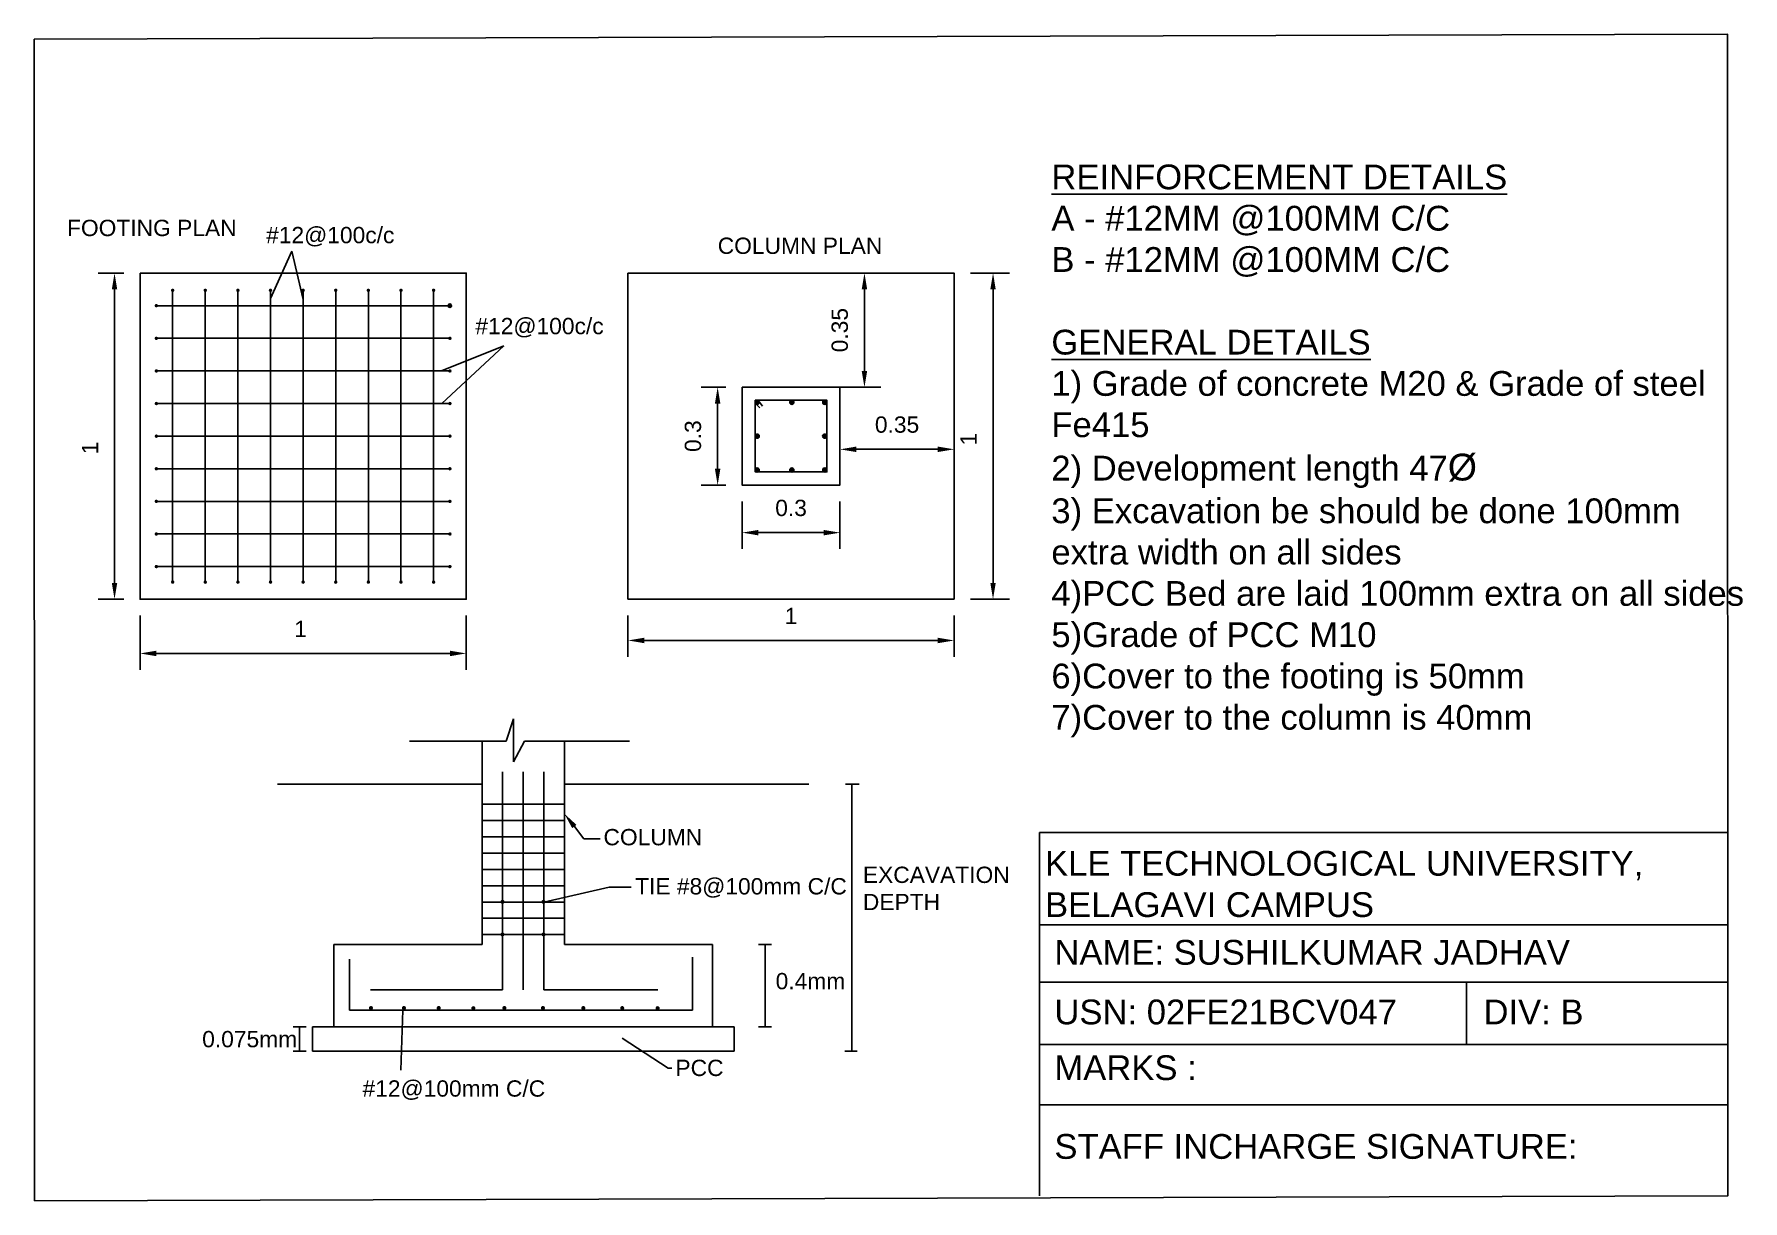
# Model space of a CAD drawing. Header units: metres. Extents: x 2560.1 to 2576.1, y 1772.8 to 1776.3.
# Drawn here: x 2560.06 to 2565.3, y 1772.76 to 1776.34 of the extents above; entities outside this region: 1.
import ezdxf
from ezdxf import colors
from ezdxf.entities.mleader import LeaderData, LeaderLine
from ezdxf.math import Vec2, Vec3

# ---------------------------------------------------------------- set-up
doc = ezdxf.new("R2010")
doc.units = ezdxf.units.M
doc.styles.get("Standard").update_dxf_attribs({"font": 'arial.ttf'})
doc.dimstyles.new('ISO-25', dxfattribs={"dimtxt": 2.5, "dimasz": 2.5, "dimexe": 1.25, "dimexo": 0.625, "dimtad": 1, "dimtxsty": 'Standard', "dimcen": 2.5, "dimadec": 0, "dimazin": 0, "dimtfac": 1, "dimtmove": 0, "dimatfit": 3, "dimfxl": 1, "dimarcsym": 0})

# ---------------------------------------------------------------- blocks, each defined once
blk = doc.blocks.new('*D1')
at = {"color": 0, "lineweight": -2, "ltscale": 0.05, "transparency": 16777216}
for p, q in [((2560.3857, 1774.5532), (2560.3857, 1774.3869)), ((2561.3857, 1774.5532), (2561.3857, 1774.3869)), ((2560.4357, 1774.4369), (2561.3357, 1774.4369))]:
    blk.add_line(p, q, dxfattribs=at)
at = {"color": 0, "ltscale": 0.05, "transparency": 16777216}
for points in [[(2560.4357, 1774.4452), (2560.4357, 1774.4285), (2560.3857, 1774.4369)], [(2561.3357, 1774.4452), (2561.3357, 1774.4285), (2561.3857, 1774.4369)]]:
    blk.add_solid(points, dxfattribs=at)
at = {"layer": 'Defpoints', "color": 0, "ltscale": 0.05, "transparency": 16777216}
for p in [(2560.3857, 1774.6032), (2561.3857, 1774.6032), (2561.3857, 1774.4369)]:
    blk.add_point(p, dxfattribs=at)
at = {"color": 0, "ltscale": 0.05, "transparency": 16777216, "insert": (2560.8778, 1774.512), "char_height": 0.05, "attachment_point": 5}
blk.add_mtext('1', dxfattribs=at)
blk = doc.blocks.new('*D2')
at = {"color": 0, "lineweight": -2, "ltscale": 0.05, "transparency": 16777216}
for p, q in [((2560.3357, 1775.6032), (2560.2575, 1775.6032)), ((2560.3075, 1775.5532), (2560.3075, 1774.6532)), ((2560.3357, 1774.6032), (2560.2575, 1774.6032))]:
    blk.add_line(p, q, dxfattribs=at)
at = {"color": 0, "ltscale": 0.05, "transparency": 16777216}
for points in [[(2560.2992, 1775.5532), (2560.3158, 1775.5532), (2560.3075, 1775.6032)], [(2560.2992, 1774.6532), (2560.3158, 1774.6532), (2560.3075, 1774.6032)]]:
    blk.add_solid(points, dxfattribs=at)
at = {"layer": 'Defpoints', "color": 0, "ltscale": 0.05, "transparency": 16777216}
for p in [(2560.3857, 1775.6032), (2560.3075, 1774.6032), (2560.3857, 1774.6032)]:
    blk.add_point(p, dxfattribs=at)
at = {"color": 0, "ltscale": 0.05, "transparency": 16777216, "insert": (2560.2324, 1775.0668), "char_height": 0.05, "attachment_point": 5, "rotation": 90}
blk.add_mtext('1', dxfattribs=at)
blk = doc.blocks.new('*D3')
at = {"color": 0, "lineweight": -2, "ltscale": 0.05, "transparency": 16777216}
for p, q in [((2562.5317, 1775.0533), (2562.5317, 1775.0128)), ((2562.5817, 1775.0628), (2562.8317, 1775.0628)), ((2562.8817, 1775.0533), (2562.8817, 1775.0128))]:
    blk.add_line(p, q, dxfattribs=at)
at = {"color": 0, "ltscale": 0.05, "transparency": 16777216}
for points in [[(2562.5817, 1775.0712), (2562.5817, 1775.0545), (2562.5317, 1775.0628)], [(2562.8317, 1775.0712), (2562.8317, 1775.0545), (2562.8817, 1775.0628)]]:
    blk.add_solid(points, dxfattribs=at)
at = {"layer": 'Defpoints', "color": 0, "ltscale": 0.05, "transparency": 16777216}
for p in [(2562.5317, 1775.1033), (2562.8817, 1775.1033), (2562.8817, 1775.0628)]:
    blk.add_point(p, dxfattribs=at)
at = {"color": 0, "ltscale": 0.05, "transparency": 16777216, "insert": (2562.7067, 1775.1384), "char_height": 0.05, "width": 0.129366, "attachment_point": 5}
blk.add_mtext('0.35', dxfattribs=at)
blk = doc.blocks.new('*D4')
at = {"color": 0, "lineweight": -2, "ltscale": 0.05, "transparency": 16777216}
for p, q in [((2562.4317, 1775.6033), (2562.6567, 1775.6033)), ((2562.6067, 1775.5533), (2562.6067, 1775.3033)), ((2562.4317, 1775.2533), (2562.6567, 1775.2533))]:
    blk.add_line(p, q, dxfattribs=at)
at = {"color": 0, "ltscale": 0.05, "transparency": 16777216}
for points in [[(2562.5984, 1775.5533), (2562.6151, 1775.5533), (2562.6067, 1775.6033)], [(2562.5984, 1775.3033), (2562.6151, 1775.3033), (2562.6067, 1775.2533)]]:
    blk.add_solid(points, dxfattribs=at)
at = {"layer": 'Defpoints', "color": 0, "ltscale": 0.05, "transparency": 16777216}
for p in [(2562.3817, 1775.6033), (2562.3817, 1775.2533), (2562.6067, 1775.2533)]:
    blk.add_point(p, dxfattribs=at)
at = {"color": 0, "ltscale": 0.05, "transparency": 16777216, "insert": (2562.5312, 1775.4283), "char_height": 0.05, "attachment_point": 5, "rotation": 90}
blk.add_mtext('0.35', dxfattribs=at)
blk = doc.blocks.new('*D5')
at = {"color": 0, "lineweight": -2, "ltscale": 0.05, "transparency": 16777216}
for p, q in [((2561.8817, 1774.5533), (2561.8817, 1774.4267)), ((2562.8817, 1774.5533), (2562.8817, 1774.4267)), ((2561.9317, 1774.4767), (2562.8317, 1774.4767))]:
    blk.add_line(p, q, dxfattribs=at)
at = {"color": 0, "ltscale": 0.05, "transparency": 16777216}
for points in [[(2561.9317, 1774.485), (2561.9317, 1774.4683), (2561.8817, 1774.4767)], [(2562.8317, 1774.485), (2562.8317, 1774.4683), (2562.8817, 1774.4767)]]:
    blk.add_solid(points, dxfattribs=at)
at = {"layer": 'Defpoints', "color": 0, "ltscale": 0.05, "transparency": 16777216}
for p in [(2561.8817, 1774.6033), (2562.8817, 1774.6033), (2562.8817, 1774.4767)]:
    blk.add_point(p, dxfattribs=at)
at = {"color": 0, "ltscale": 0.05, "transparency": 16777216, "insert": (2562.3817, 1774.5518), "char_height": 0.05, "attachment_point": 5}
blk.add_mtext('1', dxfattribs=at)
blk = doc.blocks.new('*D6')
at = {"color": 0, "lineweight": -2, "ltscale": 0.05, "transparency": 16777216}
for p, q in [((2562.9317, 1775.6033), (2563.051, 1775.6033)), ((2563.001, 1775.5533), (2563.001, 1774.6533)), ((2562.9317, 1774.6033), (2563.051, 1774.6033))]:
    blk.add_line(p, q, dxfattribs=at)
at = {"color": 0, "ltscale": 0.05, "transparency": 16777216}
for points in [[(2562.9927, 1775.5533), (2563.0093, 1775.5533), (2563.001, 1775.6033)], [(2562.9927, 1774.6533), (2563.0093, 1774.6533), (2563.001, 1774.6033)]]:
    blk.add_solid(points, dxfattribs=at)
at = {"layer": 'Defpoints', "color": 0, "ltscale": 0.05, "transparency": 16777216}
for p in [(2562.8817, 1775.6033), (2562.8817, 1774.6033), (2563.001, 1774.6033)]:
    blk.add_point(p, dxfattribs=at)
at = {"color": 0, "ltscale": 0.05, "transparency": 16777216, "insert": (2562.9259, 1775.0941), "char_height": 0.05, "attachment_point": 5, "rotation": 90}
blk.add_mtext('1', dxfattribs=at)
blk = doc.blocks.new('*D7')
at = {"color": 0, "lineweight": -2, "ltscale": 0.05, "transparency": 16777216}
for p, q in [((2562.2317, 1774.9033), (2562.2317, 1774.7573)), ((2562.5317, 1774.9033), (2562.5317, 1774.7573)), ((2562.2817, 1774.8073), (2562.4817, 1774.8073))]:
    blk.add_line(p, q, dxfattribs=at)
at = {"color": 0, "ltscale": 0.05, "transparency": 16777216}
for points in [[(2562.2817, 1774.8156), (2562.2817, 1774.7989), (2562.2317, 1774.8073)], [(2562.4817, 1774.8156), (2562.4817, 1774.7989), (2562.5317, 1774.8073)]]:
    blk.add_solid(points, dxfattribs=at)
at = {"layer": 'Defpoints', "color": 0, "ltscale": 0.05, "transparency": 16777216}
for p in [(2562.2317, 1774.9533), (2562.5317, 1774.9533), (2562.5317, 1774.8073)]:
    blk.add_point(p, dxfattribs=at)
at = {"color": 0, "ltscale": 0.05, "transparency": 16777216, "insert": (2562.3817, 1774.8828), "char_height": 0.05, "attachment_point": 5}
blk.add_mtext('0.3', dxfattribs=at)
blk = doc.blocks.new('*D8')
at = {"color": 0, "lineweight": -2, "ltscale": 0.05, "transparency": 16777216}
for p, q in [((2562.1817, 1775.2533), (2562.1066, 1775.2533)), ((2562.1566, 1775.2033), (2562.1566, 1775.0033)), ((2562.1817, 1774.9533), (2562.1066, 1774.9533))]:
    blk.add_line(p, q, dxfattribs=at)
at = {"color": 0, "ltscale": 0.05, "transparency": 16777216}
for points in [[(2562.1483, 1775.2033), (2562.165, 1775.2033), (2562.1566, 1775.2533)], [(2562.1483, 1775.0033), (2562.165, 1775.0033), (2562.1566, 1774.9533)]]:
    blk.add_solid(points, dxfattribs=at)
at = {"layer": 'Defpoints', "color": 0, "ltscale": 0.05, "transparency": 16777216}
for p in [(2562.2317, 1775.2533), (2562.1566, 1774.9533), (2562.2317, 1774.9533)]:
    blk.add_point(p, dxfattribs=at)
at = {"color": 0, "ltscale": 0.05, "transparency": 16777216, "insert": (2562.0811, 1775.1033), "char_height": 0.05, "attachment_point": 5, "rotation": 90}
blk.add_mtext('0.3', dxfattribs=at)

msp = doc.modelspace()

# ---------------------------------------------------------------- hatches: boundary and pattern name
h = msp.add_hatch(color=256)
h.dxf.hatch_style = 1
h.paths.add_polyline_path([(2560.4803, 1775.5505, 1), (2560.4912, 1775.5505, 1)])
h = msp.add_hatch(color=256)
h.dxf.hatch_style = 1
h.paths.add_polyline_path([(2560.5803, 1775.5505, 1), (2560.5912, 1775.5505, 1)])
h = msp.add_hatch(color=256)
h.dxf.hatch_style = 1
h.paths.add_polyline_path([(2560.6803, 1775.5505, 1), (2560.6912, 1775.5505, 1)])
h = msp.add_hatch(color=256)
h.dxf.hatch_style = 1
h.paths.add_polyline_path([(2560.7803, 1775.5505, 1), (2560.7912, 1775.5505, 1)])
h = msp.add_hatch(color=256)
h.dxf.hatch_style = 1
h.paths.add_polyline_path([(2560.8803, 1775.5505, 1), (2560.8912, 1775.5505, 1)])
h = msp.add_hatch(color=256)
h.dxf.hatch_style = 1
h.paths.add_polyline_path([(2560.9803, 1775.5505, 1), (2560.9912, 1775.5505, 1)])
h = msp.add_hatch(color=256)
h.dxf.hatch_style = 1
h.paths.add_polyline_path([(2561.0803, 1775.5505, 1), (2561.0912, 1775.5505, 1)])
h = msp.add_hatch(color=256)
h.dxf.hatch_style = 1
h.paths.add_polyline_path([(2561.1803, 1775.5505, 1), (2561.1912, 1775.5505, 1)])
h = msp.add_hatch(color=256)
h.dxf.hatch_style = 1
h.paths.add_polyline_path([(2561.2803, 1775.5505, 1), (2561.2912, 1775.5505, 1)])
h = msp.add_hatch(color=256)
h.dxf.hatch_style = 1
h.paths.add_polyline_path([(2560.4303, 1775.5032, 1), (2560.4412, 1775.5032, 1)])
h = msp.add_hatch(color=256)
h.dxf.hatch_style = 1
h.paths.add_polyline_path([(2561.3303, 1775.5032, 1), (2561.3412, 1775.5032, 1)])
h = msp.add_hatch(color=256)
h.dxf.hatch_style = 1
h.paths.add_polyline_path([(2560.4303, 1775.4032, 1), (2560.4412, 1775.4032, 1)])
h = msp.add_hatch(color=256)
h.dxf.hatch_style = 1
h.paths.add_polyline_path([(2561.3303, 1775.4032, 1), (2561.3412, 1775.4032, 1)])
h = msp.add_hatch(color=256)
h.dxf.hatch_style = 1
h.paths.add_polyline_path([(2560.4303, 1775.3032, 1), (2560.4412, 1775.3032, 1)])
h = msp.add_hatch(color=256)
h.dxf.hatch_style = 1
h.paths.add_polyline_path([(2561.3303, 1775.3032, 1), (2561.3412, 1775.3032, 1)])
h = msp.add_hatch(color=256)
h.dxf.hatch_style = 1
h.paths.add_polyline_path([(2562.2841, 1775.2068, 1), (2562.2716, 1775.2068, 1)])
h = msp.add_hatch(color=256)
h.dxf.hatch_style = 1
h.paths.add_polyline_path([(2562.3903, 1775.2068, 1), (2562.3778, 1775.2068, 1)])
h = msp.add_hatch(color=256)
h.dxf.hatch_style = 1
h.paths.add_polyline_path([(2562.4913, 1775.2068, 1), (2562.4788, 1775.2068, 1)])
h = msp.add_hatch(color=256)
h.dxf.hatch_style = 1
h.paths.add_polyline_path([(2560.4303, 1775.2032, 1), (2560.4412, 1775.2032, 1)])
h = msp.add_hatch(color=256)
h.dxf.hatch_style = 1
h.paths.add_polyline_path([(2561.3303, 1775.2032, 1), (2561.3412, 1775.2032, 1)])
h = msp.add_hatch(color=256)
h.dxf.hatch_style = 1
h.paths.add_polyline_path([(2560.4303, 1775.1032, 1), (2560.4412, 1775.1032, 1)])
h = msp.add_hatch(color=256)
h.dxf.hatch_style = 1
h.paths.add_polyline_path([(2561.3303, 1775.1032, 1), (2561.3412, 1775.1032, 1)])
h = msp.add_hatch(color=256)
h.dxf.hatch_style = 1
h.paths.add_polyline_path([(2562.2842, 1775.1033, 1), (2562.2717, 1775.1033, 1)])
h = msp.add_hatch(color=256)
h.dxf.hatch_style = 1
h.paths.add_polyline_path([(2562.4908, 1775.1033, 1), (2562.4783, 1775.1033, 1)])
h = msp.add_hatch(color=256)
h.dxf.hatch_style = 1
h.paths.add_polyline_path([(2560.4303, 1775.0032, 1), (2560.4412, 1775.0032, 1)])
h = msp.add_hatch(color=256)
h.dxf.hatch_style = 1
h.paths.add_polyline_path([(2561.3303, 1775.0032, 1), (2561.3412, 1775.0032, 1)])
h = msp.add_hatch(color=256)
h.dxf.hatch_style = 1
h.paths.add_polyline_path([(2562.2841, 1774.9995, 1), (2562.2716, 1774.9995, 1)])
h = msp.add_hatch(color=256)
h.dxf.hatch_style = 1
h.paths.add_polyline_path([(2562.3903, 1774.9995, 1), (2562.3778, 1774.9995, 1)])
h = msp.add_hatch(color=256)
h.dxf.hatch_style = 1
h.paths.add_polyline_path([(2562.4913, 1774.9995, 1), (2562.4788, 1774.9995, 1)])
h = msp.add_hatch(color=256)
h.dxf.hatch_style = 1
h.paths.add_polyline_path([(2560.4303, 1774.9032, 1), (2560.4412, 1774.9032, 1)])
h = msp.add_hatch(color=256)
h.dxf.hatch_style = 1
h.paths.add_polyline_path([(2561.3303, 1774.9032, 1), (2561.3412, 1774.9032, 1)])
h = msp.add_hatch(color=256)
h.dxf.hatch_style = 1
h.paths.add_polyline_path([(2560.4303, 1774.8032, 1), (2560.4412, 1774.8032, 1)])
h = msp.add_hatch(color=256)
h.dxf.hatch_style = 1
h.paths.add_polyline_path([(2561.3303, 1774.8032, 1), (2561.3412, 1774.8032, 1)])
h = msp.add_hatch(color=256)
h.dxf.hatch_style = 1
h.paths.add_polyline_path([(2560.4303, 1774.7032, 1), (2560.4412, 1774.7032, 1)])
h = msp.add_hatch(color=256)
h.dxf.hatch_style = 1
h.paths.add_polyline_path([(2561.3303, 1774.7032, 1), (2561.3412, 1774.7032, 1)])
h = msp.add_hatch(color=256)
h.dxf.hatch_style = 1
h.paths.add_polyline_path([(2560.4803, 1774.6556, 1), (2560.4912, 1774.6556, 1)])
h = msp.add_hatch(color=256)
h.dxf.hatch_style = 1
h.paths.add_polyline_path([(2560.5803, 1774.6556, 1), (2560.5912, 1774.6556, 1)])
h = msp.add_hatch(color=256)
h.dxf.hatch_style = 1
h.paths.add_polyline_path([(2560.6803, 1774.6556, 1), (2560.6912, 1774.6556, 1)])
h = msp.add_hatch(color=256)
h.dxf.hatch_style = 1
h.paths.add_polyline_path([(2560.7803, 1774.6556, 1), (2560.7912, 1774.6556, 1)])
h = msp.add_hatch(color=256)
h.dxf.hatch_style = 1
h.paths.add_polyline_path([(2560.8803, 1774.6556, 1), (2560.8912, 1774.6556, 1)])
h = msp.add_hatch(color=256)
h.dxf.hatch_style = 1
h.paths.add_polyline_path([(2560.9803, 1774.6556, 1), (2560.9912, 1774.6556, 1)])
h = msp.add_hatch(color=256)
h.dxf.hatch_style = 1
h.paths.add_polyline_path([(2561.0803, 1774.6556, 1), (2561.0912, 1774.6556, 1)])
h = msp.add_hatch(color=256)
h.dxf.hatch_style = 1
h.paths.add_polyline_path([(2561.1803, 1774.6556, 1), (2561.1912, 1774.6556, 1)])
h = msp.add_hatch(color=256)
h.dxf.hatch_style = 1
h.paths.add_polyline_path([(2561.2803, 1774.6556, 1), (2561.2912, 1774.6556, 1)])
h = msp.add_hatch(color=256)
h.dxf.hatch_style = 1
h.paths.add_polyline_path([(2561.5031, 1773.6752, 1), (2561.4906, 1773.6752, 1)])
h = msp.add_hatch(color=256)
h.dxf.hatch_style = 1
h.paths.add_polyline_path([(2561.6291, 1773.6752, 1), (2561.6166, 1773.6752, 1)])
h = msp.add_hatch(color=256)
h.dxf.hatch_style = 1
h.paths.add_polyline_path([(2561.5031, 1773.5752, 1), (2561.4906, 1773.5752, 1)])
h = msp.add_hatch(color=256)
h.dxf.hatch_style = 1
h.paths.add_polyline_path([(2561.6291, 1773.5752, 1), (2561.6166, 1773.5752, 1)])
h = msp.add_hatch(color=256)
h.dxf.hatch_style = 1
h.paths.add_polyline_path([(2561.0999, 1773.3493, 1), (2561.0874, 1773.3493, 1)])
h = msp.add_hatch(color=256)
h.dxf.hatch_style = 1
h.paths.add_polyline_path([(2561.201, 1773.3495, 1), (2561.1885, 1773.3495, 1)])
h = msp.add_hatch(color=256)
h.dxf.hatch_style = 1
h.paths.add_polyline_path([(2561.3076, 1773.3495, 1), (2561.2951, 1773.3495, 1)])
h = msp.add_hatch(color=256)
h.dxf.hatch_style = 1
h.paths.add_polyline_path([(2561.414, 1773.349, 1), (2561.4015, 1773.349, 1)])
h = msp.add_hatch(color=256)
h.dxf.hatch_style = 1
h.paths.add_polyline_path([(2561.5092, 1773.3495, 1), (2561.4967, 1773.3495, 1)])
h = msp.add_hatch(color=256)
h.dxf.hatch_style = 1
h.paths.add_polyline_path([(2561.6272, 1773.3495, 1), (2561.6147, 1773.3495, 1)])
h = msp.add_hatch(color=256)
h.dxf.hatch_style = 1
h.paths.add_polyline_path([(2561.7511, 1773.3493, 1), (2561.7385, 1773.3493, 1)])
h = msp.add_hatch(color=256)
h.dxf.hatch_style = 1
h.paths.add_polyline_path([(2561.8704, 1773.3493, 1), (2561.8579, 1773.3493, 1)])
h = msp.add_hatch(color=256)
h.dxf.hatch_style = 1
h.paths.add_polyline_path([(2561.9788, 1773.349, 1), (2561.9662, 1773.349, 1)])

# ---------------------------------------------------------------- linework, layer by layer
for p, q in [((2560.7857, 1775.5252), (2560.8512, 1775.6705)), ((2560.8857, 1775.522), (2560.8512, 1775.6705)), ((2561.3857, 1775.6032), (2561.2857, 1775.6032)), ((2561.3857, 1775.6032), (2561.3857, 1775.5032)), ((2560.4857, 1775.5505), (2560.4857, 1774.6556)), ((2560.5857, 1775.5505), (2560.5857, 1774.6556)), ((2560.6857, 1775.5505), (2560.6857, 1774.6556)), ((2560.7857, 1775.5505), (2560.7857, 1774.6556)), ((2560.8857, 1775.5505), (2560.8857, 1774.6556)), ((2560.9857, 1775.5505), (2560.9857, 1774.6556)), ((2561.0857, 1775.5505), (2561.0857, 1774.6556)), ((2561.1857, 1775.5505), (2561.1857, 1774.6556)), ((2561.2857, 1775.5505), (2561.2857, 1774.6556)), ((2560.4357, 1775.5032), (2561.3357, 1775.5032)), ((2560.4357, 1775.4032), (2561.3357, 1775.4032)), ((2561.3099, 1775.3032), (2561.501, 1775.3798)), ((2561.3111, 1775.2032), (2561.501, 1775.3798)), ((2560.4357, 1775.3032), (2561.3357, 1775.3032)), ((2560.4857, 1775.3032), (2561.2857, 1775.3032)), ((2562.2824, 1775.2111), (2562.2942, 1775.1956)), ((2560.4357, 1775.2032), (2561.3357, 1775.2032)), ((2560.4857, 1775.2032), (2561.2857, 1775.2032)), ((2560.4857, 1775.2032), (2561.2857, 1775.2032)), ((2562.2735, 1775.2022), (2562.286, 1775.19)), ((2560.4357, 1775.1032), (2561.3357, 1775.1032)), ((2560.4857, 1775.1032), (2561.2857, 1775.1032)), ((2560.4857, 1775.1032), (2561.2857, 1775.1032)), ((2560.4357, 1775.0032), (2561.3357, 1775.0032)), ((2560.4857, 1775.0032), (2561.2857, 1775.0032)), ((2560.4357, 1774.9032), (2561.3357, 1774.9032)), ((2560.4857, 1774.9032), (2561.2857, 1774.9032)), ((2560.4357, 1774.8032), (2561.3357, 1774.8032)), ((2560.4857, 1774.8032), (2561.2857, 1774.8032)), ((2560.4357, 1774.7032), (2561.3357, 1774.7032)), ((2560.4857, 1774.7032), (2561.2857, 1774.7032)), ((2561.5085, 1774.1682), (2561.5312, 1774.2363)), ((2561.5312, 1774.2363), (2561.5312, 1774.104)), ((2561.2122, 1774.1682), (2561.5085, 1774.1682)), ((2561.4345, 1773.544), (2561.4345, 1774.1682)), ((2561.5312, 1774.104), (2561.5643, 1774.1682)), ((2561.5643, 1774.1682), (2561.8866, 1774.1682)), ((2561.6866, 1773.544), (2561.6866, 1774.1682)), ((2561.4975, 1774.0736), (2561.4975, 1773.405)), ((2561.5606, 1774.0736), (2561.5606, 1773.405)), ((2561.6236, 1774.0736), (2561.6236, 1773.405)), ((2560.8076, 1774.0355), (2561.4345, 1774.0355)), ((2561.6866, 1774.0355), (2562.4363, 1774.0355)), ((2562.5683, 1774.0355), (2562.5485, 1774.0355)), ((2562.5485, 1774.0355), (2562.5906, 1774.0355)), ((2562.5683, 1774.0355), (2562.5683, 1773.2176)), ((2561.4345, 1773.9746), (2561.6866, 1773.9746)), ((2561.4345, 1773.9246), (2561.6866, 1773.9246)), ((2561.4345, 1773.8746), (2561.6866, 1773.8746)), ((2563.1431, 1772.7738), (2563.1431, 1773.8882)), ((2563.1431, 1773.8882), (2565.2539, 1773.8882)), ((2561.4345, 1773.8246), (2561.6866, 1773.8246)), ((2561.4345, 1773.7746), (2561.6866, 1773.7746)), ((2561.4345, 1773.7246), (2561.6866, 1773.7246)), ((2561.6236, 1773.6746), (2561.824, 1773.7202)), ((2561.824, 1773.7202), (2561.892, 1773.7202)), ((2561.4345, 1773.6746), (2561.6866, 1773.6746)), ((2561.4345, 1773.6246), (2561.6866, 1773.6246)), ((2563.1431, 1773.6043), (2565.2539, 1773.6043)), ((2560.9799, 1773.544), (2560.9799, 1773.292)), ((2561.4345, 1773.544), (2560.9799, 1773.544)), ((2561.4345, 1773.5746), (2561.6866, 1773.5746)), ((2562.1412, 1773.544), (2561.6866, 1773.544)), ((2562.1412, 1773.292), (2562.1412, 1773.544)), ((2562.3021, 1773.544), (2562.2821, 1773.544)), ((2562.2821, 1773.544), (2562.3221, 1773.544)), ((2562.3021, 1773.544), (2562.3021, 1773.292)), ((2561.0278, 1773.3431), (2561.0278, 1773.499)), ((2562.0798, 1773.5054), (2562.0798, 1773.3431)), ((2563.1431, 1773.4283), (2565.2539, 1773.4283)), ((2564.4525, 1773.4283), (2564.4525, 1773.2376)), ((2561.0924, 1773.405), (2561.4975, 1773.405)), ((2561.6236, 1773.405), (2561.9731, 1773.405)), ((2562.0798, 1773.3431), (2561.0278, 1773.3431)), ((2561.1917, 1773.3431), (2561.1858, 1773.1588)), ((2560.875, 1773.292), (2560.855, 1773.292)), ((2560.855, 1773.292), (2560.895, 1773.292)), ((2560.875, 1773.292), (2560.875, 1773.2176)), ((2560.9799, 1773.292), (2560.9145, 1773.292)), ((2560.9145, 1773.292), (2560.9145, 1773.2176)), ((2560.9799, 1773.292), (2562.1412, 1773.292)), ((2562.207, 1773.292), (2562.1412, 1773.292)), ((2562.207, 1773.2176), (2562.207, 1773.292)), ((2562.2821, 1773.292), (2562.3221, 1773.292)), ((2561.8643, 1773.257), (2562.0046, 1773.1652)), ((2563.1431, 1773.2376), (2565.2539, 1773.2376)), ((2560.855, 1773.217), (2560.895, 1773.217)), ((2560.9145, 1773.2176), (2562.1412, 1773.2176)), ((2562.1412, 1773.2176), (2562.207, 1773.2176)), ((2562.5683, 1773.2176), (2562.547, 1773.2176)), ((2562.547, 1773.2176), (2562.5683, 1773.2176)), ((2562.5683, 1773.2176), (2562.5842, 1773.2176)), ((2562.0046, 1773.1652), (2562.0157, 1773.1652)), ((2563.1431, 1773.0522), (2565.2539, 1773.0522))]:
    msp.add_line(p, q)
for points in [[(2560.0612, 1776.3203), (2565.2527, 1776.336), (2565.2539, 1772.7738), (2560.0624, 1772.7582)], [(2560.3857, 1775.6032), (2561.3857, 1775.6032), (2561.3857, 1774.6032), (2560.3857, 1774.6032)], [(2561.8817, 1775.6033), (2562.8817, 1775.6033), (2562.8817, 1774.6033), (2561.8817, 1774.6033)], [(2562.2317, 1775.2533), (2562.5317, 1775.2533), (2562.5317, 1774.9533), (2562.2317, 1774.9533)], [(2562.2717, 1775.2133), (2562.4917, 1775.2133), (2562.4917, 1774.9933), (2562.2717, 1774.9933)]]:
    msp.add_lwpolyline(points, close=True)
for centre, radius in [((2561.3357, 1775.5032), 0.00544), ((2562.2778, 1775.2068), 0.00626), ((2562.3841, 1775.2068), 0.00626), ((2562.485, 1775.2068), 0.00626), ((2562.278, 1775.1033), 0.00626), ((2562.4845, 1775.1033), 0.00626), ((2562.2778, 1774.9995), 0.00626), ((2562.3841, 1774.9995), 0.00626), ((2562.485, 1774.9995), 0.00626)]:
    msp.add_circle(centre, radius)

# ---------------------------------------------------------------- texts
at = {"attachment_point": 1}
for s, width, gutter_width, insert, char_height in [('{\\LREINFORCEMENT DETAILS\\P}A - #12MM @100MM C/C\\PB - #12MM @100MM C/C\\P\\P{\\LGENERAL DETAILS\\P}1) Grade of concrete M20 & Grade of steel Fe415\\P2) Development length 47{\\H1.08333x;Ø}\\P3) Excavation be should be done 100mm extra width on all sides\\P4)PCC Bed are laid 100mm extra on all sides\\P5)Grade of PCC M10\\P6)Cover to the footing is 50mm\\P7)Cover to the column is 40mm', 2.01948, 4.7492, (2563.1798, 1775.9362), 0.075987), ('FOOTING PLAN', 0.55865, 12.5, (2560.1619, 1775.7667), 0.05), ('#12@100c/c', 0.331901, 12.5, (2560.7723, 1775.7448), 0.05), ('COLUMN PLAN', 0.55865, 12.5, (2562.1569, 1775.7121), 0.05), ('#12@100c/c', 0.331901, 12.5, (2561.4139, 1775.4658), 0.05), ('COLUMN ', 0.55865, 12.5, (2561.8066, 1773.8985), 0.05), ('KLE TECHNOLOGICAL UNIVERSITY, \\PBELAGAVI CAMPUS', 1.983558, 5.3035, (2563.1603, 1773.8313), 0.075987), ('TIE #8@100mm C/C', 0.631955, 12.5, (2561.9036, 1773.7478), 0.05), ('EXCAVATION DEPTH', 0.55865, 12.5, (2562.6019, 1773.783), 0.05), ('NAME: SUSHILKUMAR JADHAV', 2.253356, 5.3035, (2563.1891, 1773.5583), 0.075987), ('0.4mm', 0.312294, 12.5, (2562.3345, 1773.457), 0.05), ('USN: 02FE21BCV047         DIV: B', 2.474358, 5.3035, (2563.1891, 1773.3754), 0.075987), ('0.075mm', 0.312294, 12.5, (2560.5763, 1773.2791), 0.05), ('PCC', 0.55865, 12.5, (2562.0272, 1773.1909), 0.05), ('MARKS :', 2.270118, 5.3035, (2563.1891, 1773.2045), 0.07599), ('#12@100mm C/C', 0.55865, 12.5, (2561.0679, 1773.1277), 0.05), ('STAFF INCHARGE SIGNATURE:', 2.229435, 5.3035, (2563.1891, 1772.963), 0.075987)]:
    msp.add_mtext_dynamic_manual_height_columns(s, width=width, gutter_width=gutter_width, heights=[0], dxfattribs=dict(at, insert=insert, char_height=char_height))

# ---------------------------------------------------------------- dimensions: what is measured, and where the dimension line sits
at = {"ltscale": 0.05}
for base, p1, p2, picture, middle in [((2560.3075, 1774.6032), (2560.3857, 1775.6032), (2560.3857, 1774.6032), '*D2', (2560.3075, 1775.0668)), ((2563.001, 1774.6033), (2562.8817, 1775.6033), (2562.8817, 1774.6033), '*D6', (2563.001, 1775.0941))]:
    dim = msp.add_linear_dim(base=base, p1=p1, p2=p2, angle=90, text='1', dimstyle='ISO-25', override={"dimtxt": 0.05, "dimasz": 0.05, "dimexe": 0.05, "dimexo": 0.05, "dimgap": 0.05, "dimlfac": 0.05, "dimdsep": 46}, dxfattribs=at)
    dim.commit()
    dim.dimension.update_dxf_attribs({"geometry": picture, "text_midpoint": middle, "dimtype": 160})
for base, p1, p2, text, picture, middle in [((2562.6067, 1775.2533), (2562.3817, 1775.6033), (2562.3817, 1775.2533), '0.35', '*D4', (2562.5312, 1775.4283)), ((2562.1566, 1774.9533), (2562.2317, 1775.2533), (2562.2317, 1774.9533), '0.3', '*D8', (2562.0811, 1775.1033))]:
    dim = msp.add_linear_dim(base=base, p1=p1, p2=p2, angle=90, text=text, dimstyle='ISO-25', override={"dimtxt": 0.05, "dimasz": 0.05, "dimexe": 0.05, "dimexo": 0.05, "dimgap": 0.05, "dimlfac": 0.05, "dimdsep": 46}, dxfattribs=at)
    dim.commit()
    dim.dimension.update_dxf_attribs({"geometry": picture, "text_midpoint": middle})
for base, p1, p2, text, picture, middle in [((2562.8817, 1775.0628), (2562.5317, 1775.1033), (2562.8817, 1775.1033), '0.35', '*D3', (2562.7067, 1775.1384)), ((2562.5317, 1774.8073), (2562.2317, 1774.9533), (2562.5317, 1774.9533), '0.3', '*D7', (2562.3817, 1774.8828))]:
    dim = msp.add_linear_dim(base=base, p1=p1, p2=p2, text=text, dimstyle='ISO-25', override={"dimtxt": 0.05, "dimasz": 0.05, "dimexe": 0.05, "dimexo": 0.05, "dimgap": 0.05, "dimlfac": 0.05, "dimdsep": 46}, dxfattribs=at)
    dim.commit()
    dim.dimension.update_dxf_attribs({"geometry": picture, "text_midpoint": middle})
for base, p1, p2, picture, middle in [((2561.3857, 1774.4369), (2560.3857, 1774.6032), (2561.3857, 1774.6032), '*D1', (2560.8778, 1774.4369)), ((2562.8817, 1774.4767), (2561.8817, 1774.6033), (2562.8817, 1774.6033), '*D5', (2562.3817, 1774.4767))]:
    dim = msp.add_linear_dim(base=base, p1=p1, p2=p2, text='1', dimstyle='ISO-25', override={"dimtxt": 0.05, "dimasz": 0.05, "dimexe": 0.05, "dimexo": 0.05, "dimgap": 0.05, "dimlfac": 0.05, "dimdsep": 46}, dxfattribs=at)
    dim.commit()
    dim.dimension.update_dxf_attribs({"geometry": picture, "text_midpoint": middle, "dimtype": 160})

# ---------------------------------------------------------------- leaders
ml = msp.add_multileader_mtext('Standard')
ml.set_content('', color=256)
ml.set_leader_properties()
ml.build(insert=Vec2(0, 0))
ml.multileader.update_dxf_attribs({"dogleg_length": 0.05, "arrow_head_size": 0.05})
ctx = ml.context
ctx.base_point, ctx.arrow_head_size, ctx.plane_origin = Vec3(2561.7967, 1773.8683), 0.05, Vec3(2561.6866, 1773.9454)
notes = []
notes.append((ctx, [(0, (1, 1, 0), (2561.7467, 1773.8683), (1, 0), 0.05, [(0, [(2561.6866, 1773.9454)], 0, [])])]))
ctx.mtext.insert, ctx.mtext.flow_direction = Vec3(2563.7967, 1775.8683), 5
for ctx, leaders in notes:
    for number, flags, end, landing, length, lines in leaders:
        leader = LeaderData()
        leader.index, (leader.has_last_leader_line, leader.has_dogleg_vector, leader.attachment_direction) = number, flags
        leader.last_leader_point, leader.dogleg_vector, leader.dogleg_length = Vec3(end), Vec3(landing), length
        for number, points, colour, breaks in lines:
            line = LeaderLine()
            line.index, line.vertices, line.color, line.breaks = number, Vec3.list(points), colors.encode_raw_color(colour), breaks
            leader.lines.append(line)
        ctx.leaders.append(leader)

doc.saveas('drawing.dxf')
